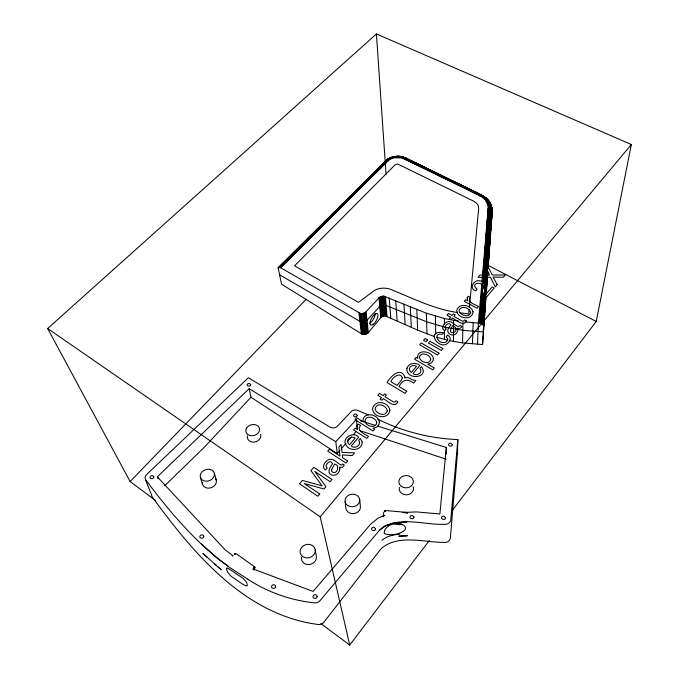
<?xml version="1.0" encoding="UTF-8"?>
<svg xmlns="http://www.w3.org/2000/svg" width="679" height="679" viewBox="0 0 679 679"><rect width="100%" height="100%" fill="white"/><g stroke="black" fill="none" stroke-linecap="round" stroke-linejoin="round"><path stroke-width="1.02" d="M484.399 275.037L489.152 208.818L488.311 203.53L485.078 198.005L483.754 196.486L480.325 194.839L479.382 195.611L403.903 158.733C399.736 156.399 394.414 155.211 390.264 158.368C394.007 155.423 400.534 156.289 404.888 158.029L481.292 194.992L482.845 196.46M491.545 221.685L491.681 215.396L488.167 267.882M486.088 296.231L482.557 344.533L462.543 342.887L453.419 341.444L453.589 320.352L444.389 318.476L426.404 313.197L383.559 296.061L379.332 297.444L365.446 312.416L362.586 313.545L360.473 313.443L280.767 267.832L279.111 267.271L278.22 267.815L281.496 284.17L361.983 334.11L364.937 334.518L367.704 333.313L381.089 317.365L383.194 316.125L385.197 315.871L417.661 330.13L433.805 336.326M446.239 454.31L446.324 447.461L377.66 426.123M234.696 554.302C236.538 553.147 234.348 553.36 234.552 554.123C235.91 553.419 234.179 554.429 234.323 553.75M462.543 342.887L462.959 322.678M395.025 157.087C397.147 155.092 402.511 156.781 405.321 157.927L481.055 194.763C486.274 197.538 492.258 202.605 491.333 209.166M377.414 419.011C402.46 431.437 429.9 438.507 457.841 439.559L457.485 452.757L450.389 537.802A5.474 5.076 6.3 0 1 448.658 541.104L447.537 541.834A5.619 5.211 6.3 0 1 444.406 542.402C424.137 542.521 397.877 533.719 380.961 548.887L323.891 622.193A5.865 5.559 -36 0 1 318.349 624.527C244.864 615.013 193.286 553.3 152.283 497.028A5.525 4.609 -29.5 0 1 151.663 493.769M483.558 274.868L488.167 206.144L486.189 201.264L485.646 197.979L484.441 198.183L479.382 195.611L482.684 196.8L485.078 198.786C492.496 200.127 492.665 212.154 491.791 218.001L488.006 267.568M472.448 343.829L473.178 322.661L465.013 321.914M477.507 344.168L478.381 323.009L481.742 284.212M482.557 344.533L485.697 296.545L483.473 325.912L483.414 325.436L487.123 276.956M486.818 198.786L487.717 200.984L487.463 203.641L488.311 203.53L488.082 200.178L486.223 200.05L482.082 197.19L484.169 196.587L486.453 198.421L486.699 199.405M491.919 211.738C492.131 208.954 492.334 203.327 488.311 203.53M385.154 162.205C388.549 155.763 398.369 155.941 404.404 158.3L481.428 195.391L486.453 198.421M482.429 290.62L480.112 323.179L482.328 324.053L483.414 325.436M482.582 288.524L482.803 285.375M482.956 283.27L483.406 276.973M483.117 292.904L480.936 323.382L483.261 294.015M483.796 283.449L484.254 277.142M483.813 294.236L481.683 323.679L484.008 294.33M484.5 284.773L489.992 209.064C491.409 202.656 486.147 197.156 480.724 194.712L480.325 194.839C485.018 197.114 489.236 201.298 489.932 206.679L489.152 208.818L483.932 274.919M486.351 277.176L482.845 324.494L486.571 276.964M486.512 275.071L491.341 209.887L491.138 205.279L487.463 203.641M485.417 295.543L483.219 324.969L487.471 270.098M485.578 293.447L487.31 270.327M487.547 267.17L491.986 208.377L491.138 205.279M486.24 294.134L487.861 272.084M487.225 275.046L487.539 270.845M487.777 267.696L491.986 208.377L487.836 268.239M485.85 294.448L487.522 272.432M485.875 296.069L483.159 331.938L462.798 330.3L444.422 327.057M486.02 293.948L487.318 277.083M487.454 274.953L487.717 271.804M484.5 288.04L491.273 207.341L490.043 202.817L486.189 201.264L483.253 196.562L403.903 158.733L402.341 157.503L397.818 156.297L395.034 156.705M487.717 266.932L492.054 211.008L490.73 209.429L488.269 208.708L481.92 282.108M485.977 293.43L487.675 271.43M487.912 268.29L492.054 211.008M482.514 292.751L480.112 323.179L479.247 323.068L488.269 208.708L489.814 203.725L489.313 201.646L483.754 196.486M482.845 288.558L483.1 285.409M483.261 283.313L483.762 277.015M484.008 284.577L489.992 209.064L490.824 204.447M484.585 295.509L482.328 324.053L490.73 209.429L490.399 204.031L489.627 202.435M484.747 293.396L491.723 207.825L488.167 206.144L489.109 203.556L488.914 201.29L485.646 197.979M486.741 274.851L487.157 269.571M487.318 267.458L491.723 207.825M457.841 439.559L450.754 519.961A5.542 4.812 4.3 0 1 449.736 522.372L447.945 523.738A5.771 5.008 4.2 0 1 444.618 524.324C424.409 525.274 396.672 514.75 379.502 530.257L320.03 600.635A6.035 5.466 -18.9 0 1 314.267 602.867C290.952 600.278 268.146 592.47 248.472 579.628L228.068 566.413L217.492 558.291C189.993 535.765 166.966 508.342 145.815 479.9A5.593 4.363 -22.8 0 1 146.791 474.349L248.378 377.719L330.07 427.159A5.245 4.218 -7.8 0 0 337.429 426.157L351.06 411.72A5.203 4.159 -5.9 0 1 357.68 410.413L368.162 414.835M469.172 309.683L468.773 313.902L459.598 312.807M469.367 307.579L478.678 208.504L478.271 205.584L476.675 203.216L473.772 201.205L397.58 163.936L395.025 164.912L294.525 265.837L358.512 302.367L371.727 292.479C377.745 286.903 387.089 287.09 394.032 290.799C414.767 299.261 435.256 309.361 457.671 312.527M446.324 447.461L439.873 513.969L416.295 511.907L402.749 512.501L407.578 513.001M404.226 512.45L403.572 512.475M491.791 218.001L491.554 219.461L491.681 215.396M383.177 516.685L383.805 512.144M234.9 553.971L235.74 553.648L234.764 554.242L234.917 553.631L234.909 554.446L234.408 553.818M390.264 158.368L393.642 156.764L394.21 157.766L401.696 157.91L403.003 157.036L405.694 158.003L481.055 194.763L484.645 197.275L482.132 195.56M385.655 511.007C384.832 512.042 383.89 510.252 385.299 511.44M452.426 510.226L596.221 321.473L631.343 144.508L376.421 33.95L47.657 328.526L130.13 481.538L155.567 500.482M384.747 511.491C386.58 510.455 384.339 510.973 385.027 511.38M275.581 586.911L275.462 585.604L274.104 584.687A2.105 1.859 -23.1 0 0 272.101 587.997L273.883 588.404A2.105 1.859 -23.1 0 0 275.581 586.911M407.239 512.747L406.466 512.526L407.451 512.874M392.182 157.698C396.256 155.287 402.409 156.212 406.178 158.665L403.64 157.681C403.292 156.603 400.593 155.856 400.084 157.01L399.26 157.46L397.724 156.849L396.723 157.409L395.339 157.019C392.547 157.392 388.142 157.307 387.149 160.567M254.107 567.169L254.752 567.262L253.488 567.712L254.387 568.501L254.625 567.118L253.904 567.321L254.175 568.281L253.904 567.321L253.488 567.712L254.583 568.722L253.793 567.678L254.905 567.61L253.691 567.5M384.187 515.539L384.764 515.259L383.346 516.312M385.477 511.015L385.366 511.304M280.767 267.832L389.203 159.234L393.998 157.265M254.048 567.924C254.243 567.839 255.983 568.815 253.751 567.559M320.895 623.585L349.719 645.05L429.315 540.56M349.719 645.05L320.225 516.804L631.343 144.508M158.046 478.797L157.333 476.811L249.117 388.694L250.984 397.257L337.259 453.58L339.95 450.415M341.291 448.836L346.001 443.294M347.351 441.706L351.391 436.953M353.411 434.577L356.102 431.411M250.984 397.257L203.938 447.631L164.657 485.791M337.259 453.58L335.774 441.673L356.458 419.537L357.443 429.832M394.21 157.766C391.486 157.087 388.38 158.402 386.707 160.609L279.604 267.339L387.336 160.719L389.203 159.234L395.339 157.019L395.144 156.493L393.421 157.002L396.697 156.883M130.13 481.538L306.237 299.218M385.706 160.838L278.22 267.815L386.156 160.651L387.887 159.09L389.746 159.599L393.022 157.511C390.866 156.255 387.684 159.854 385.706 160.838L388.006 160.991L389.746 159.599M386.156 160.651L278.161 268.18L386.707 160.609L391.096 157.774L391.851 158.504M278.212 268.621L280.452 266.389M282.702 264.156L287.183 259.692M290.926 255.975L294.661 252.248M298.404 248.531L302.147 244.813M306.628 240.349L309.624 237.37M314.105 232.905L317.101 229.926M322.338 224.715L324.579 222.483M329.816 217.272L332.056 215.039M337.293 209.836L338.787 208.343M388.006 160.991L280.164 267.526L388.694 159.022L391.46 158.063M379.502 530.257L384.484 526.174M234.297 554.098L235.248 554.022M403.903 158.733L405.694 158.003M381.98 540.314C386.826 536.028 393.447 534.746 399.693 534.152M388.252 158.971L385.375 161.178L390.357 157.961L392.759 157.189M385.961 161.025L389.339 158.844M387.633 159.378L392.538 157.044M254.022 567.44L254.846 567.423L254.056 567.508M484.373 199.1L485.078 198.786M384.942 525.919L392.445 523.331M384.467 515.386L377.999 518.179L370.437 524.409L313.129 591.434L252.817 568.875L254.056 570.029M486.189 201.264L488.914 201.29L490.348 203.887L488.914 201.29M390.535 157.723L391.096 157.774M392.241 157.307L393.803 156.925M228.483 566.354L217.552 558.376M392.589 523.305L406.874 522.041M405.719 512.501L406.662 512.56M400.635 156.493L397.869 156.306L397.724 156.849L396.663 156.331L396.723 157.409M473.178 322.661L479.247 323.068M400.865 157.078L405.983 158.258L400.771 156.696L403.275 157.07M385.791 510.566L406.331 512.356M453.589 320.352L458.809 321.116M436.724 337.285L447.461 340.137M449.447 340.569L453.419 341.444M443.438 326.794L426.65 321.795L384.272 304.71L380.096 306.085L366.371 320.972L363.545 322.092L360.651 321.753L279.502 274.757M360.498 420.793L375.64 425.495M400.474 156.484L482.684 196.8M359.437 430.486L446.171 459.208M392.555 523.798L399.269 524.68A9.26 4.821 8.2 0 0 401.781 524.222M486.656 198.854L487.174 199.091M405.321 157.927L481.292 194.992M481.428 195.391L403.003 157.036M488.269 265.43L596.221 321.473M249.117 388.694L335.774 441.673M47.657 328.526L320.225 516.804M236.334 553.792L254.897 567.024M247.81 579.238L248.472 579.628M488.082 200.178L489.542 202.121M217.492 558.291L201.451 544.134M207.426 557.459L202.851 553.36L221.15 569.749L218.103 567.016M214.292 563.604L216.576 565.649M157.333 476.811L225.122 549.778L233.186 555.923L232.396 555.626A1.944 0.535 45.5 0 0 232.277 555.745M385.307 511.075L384.959 510.761L385.103 511.236M487.378 199.541L488.294 200.874M488.744 201.544L490.348 203.887M490.713 204.718L492.054 208.971M486.113 198.124L486.97 201.052M145.467 479.323L150.696 493.158M200.33 477.244L202.452 484.178M214.318 473.153A7.291 5.848 -19.6 0 1 205.134 481.156A7.291 5.848 -19.6 0 1 202.546 471.362A7.291 5.848 -19.6 0 1 214.318 473.153L216.304 480.112M315.243 550.015A7.673 6.731 -15.7 0 1 304.523 557.493A7.673 6.731 -15.7 0 1 303.258 545.865A7.673 6.731 -15.7 0 1 315.243 550.015L316.397 556.704A7.596 6.697 -16.1 0 1 308.606 564.572A7.596 6.697 -16.1 0 1 301.484 557.077M345.093 501.45L345.934 508.359A7.291 6.272 -7.8 0 0 354.039 513.587A7.291 6.272 -7.8 0 0 360.379 506.33L359.675 499.413M359.658 313.206L361.983 334.11M358.962 312.866L361.406 333.813M360.473 313.443L362.883 334.416M361.5 313.588L363.885 334.56M363.647 313.316L365.964 334.272M362.586 313.545L364.937 334.518M364.615 312.926L366.906 333.856M366.1 311.822L368.341 332.685M365.446 312.416L367.704 333.313M379.731 297.13L381.479 317.025M379.332 297.444L381.089 317.365M378.992 297.784L380.758 317.721M380.554 296.647L382.277 316.507M382.523 296.086L384.195 315.913M381.505 296.29L383.194 316.125M383.559 296.061L385.197 315.871M384.535 296.188L386.147 316.007M385.417 296.451L387.005 316.287M389.254 297.954L390.756 317.874M395.747 300.593L397.096 320.658M376.421 33.95L386.079 174.639M403.946 304.124L405.1 324.384M410.303 306.857L411.296 327.27M416.838 309.573L417.661 330.13M426.404 313.197L426.981 333.949M435.417 316.117L435.706 333.932M444.389 318.476L444.414 324.197M444.439 330.164L444.473 339.483M413.231 486.784A7.206 6.128 -1.2 0 1 406.696 494.821A7.206 6.128 -1.2 0 1 399.337 487.395M215.684 478.729A7.223 5.822 -19.8 0 1 210.846 487.819A7.223 5.822 -19.8 0 1 202.325 482.642M260.744 434.322A6.943 5.882 -19.1 0 1 254.175 442.139A6.943 5.882 -19.1 0 1 247.317 435.748M375.215 313.35A6.637 2.64 -60.1 0 1 369.571 323.323M482.302 290.366L483.227 294.363L486.487 297.147L494.219 288.015L492.182 286.937L486.037 294.177C482.896 290.264 487.666 281.709 480.18 280.877C474.188 278.925 468.306 288.346 475.707 290.909L477.159 289.22C468.069 282.192 487.14 280.011 482.302 290.366M433.355 358.588C433.601 361.678 430.554 364.131 427.609 364.054L434.314 367.95L432.761 369.8L414.555 359.183L416.074 357.417L417.789 358.419C416.023 348.624 432.37 350.72 433.355 358.588M467.11 297.852L467.831 300.865L465.624 299.668L464.249 301.272L477.091 308.232L478.534 306.535C476.081 304.947 465.896 302.019 470.471 297.495L468.213 296.282L467.11 297.852M447.707 338.863L447.682 339.975L446.392 341.715A3.259 2.657 0 0 1 443.913 342.445C436.903 343.684 433.525 332.031 442.182 334.424L443.65 332.71C422.211 329.12 442.988 356.017 450.169 339.5A5.415 4.413 0 0 0 449.456 336.742L447.656 334.968L446.196 336.691L447.707 338.863M376.76 422.414C376.208 428.967 366.38 426.556 365.039 421.6C364.903 414.402 375.716 417.033 376.76 422.414M452.367 444.601L452.35 444.957A1.884 1.545 2.8 0 1 450.975 446.188L449.362 445.908A1.884 1.545 2.8 0 1 450.746 443.166L452.367 444.601M153.793 476.794L153.683 477.49A1.961 1.528 -22.8 0 1 152.028 478.763L150.432 478.423A1.961 1.528 -22.8 0 1 150.348 476.531A1.961 1.528 -22.8 0 1 152.529 475.623L153.793 476.794M362.179 441.936C362.391 450.321 350.466 451.942 346.366 445.585C340.841 438.244 353.207 430.859 358.75 437.149L351.238 445.959C354.879 449.685 362.213 444.745 358.673 440.416L360.362 438.439L362.179 441.936M445.543 517.661L445.517 518.069A1.995 1.731 4 0 1 444.058 519.443L442.352 519.121A1.995 1.731 4 0 1 443.828 516.048L445.543 517.661M456.101 328.729C456.585 331.658 452.596 334.416 450.542 331.683L450.542 329.901L452.672 325.606L455.278 327.193L456.101 328.729M430.766 359.038C429.96 365.378 420.123 362.119 419.333 357.29C420.632 351.34 429.731 354.379 430.766 359.038M331.513 470.063L331.658 471.294C336.181 476.386 341.24 465.166 334.526 464.037L331.513 470.063M404.735 376.692L404.684 378.025C408.537 375.538 411.661 380.944 415.429 380.299L415.837 380.537L413.681 383.083C407.536 378.492 402.74 379.221 399.048 386.597L406.772 391.24L404.99 393.345L387.055 382.54C389.839 377.168 400.576 366.354 404.735 376.692M457.875 329.34C457.069 340.137 441.214 333.678 450.898 325.173L450.737 324.63C448.318 321.557 442.572 326.862 446.196 329.043L444.796 330.681C439.933 328.322 444.422 322.016 448.344 321.574C452.604 320.598 457.052 329.103 460.175 325.504L461.788 326.404L461.448 327.125L460.124 328.398L457.621 328.229L457.875 329.34M413.918 517.05L413.901 517.39A1.986 1.731 -0.2 0 1 412.408 518.824L410.71 518.501A1.986 1.731 -0.2 0 1 412.255 515.437L413.918 517.05M379.357 422.245C379.476 425.606 376.2 428.347 372.932 428.109L374.63 429.179L373.077 431.012L354.947 419.588L356.594 417.678L363.112 421.778C361.848 411.398 378.627 413.528 379.357 422.245M473.059 311.831C472.372 320.361 459.556 319.054 457.018 312.323A6.408 5.109 1 0 1 457.332 308.886C460.922 302.579 471.404 305.44 473.059 311.831M375.597 528.831L375.572 529.17A2.003 1.748 -5.6 0 1 374.019 530.63L372.33 530.307A2.003 1.748 -5.6 0 1 373.968 527.193L375.597 528.831M226.379 568.348L227.533 572.074L231.055 576.216L243.388 584.644L246.112 585.875L247.309 585.782L246.749 582.412L243.498 578.652L229.341 569.053L227.109 568.017L226.379 568.348M356.976 425.962L357.493 429.544L355.219 428.101L353.598 429.994L366.821 438.396L368.519 436.385C365.48 434.526 355.372 430.376 360.625 425.572L358.3 424.103L356.976 425.962M357.247 415.327L357.205 415.667A1.825 1.46 -5.8 0 1 355.788 416.83L354.183 416.533A1.825 1.46 -5.8 0 1 355.788 413.961L357.247 415.327M339.806 468.561C339.916 472.618 335.672 476.65 331.615 474.969C326.132 472.754 330.427 466.507 332.651 463.485L330.639 461.678C327.838 461.644 324.231 465.87 327.21 468.077L325.538 470.021C321.473 467.704 324.231 462.475 327.202 460.515C332.286 456.203 337.039 463.613 341.452 465.149L342.649 463.995L344.304 465.09L342.318 467.466L339.627 467.237L339.806 468.561M317.152 596.434L317.085 596.883A2.113 1.91 -18.9 0 1 315.421 598.411L313.596 597.987A2.113 1.91 -18.9 0 1 315.531 594.626L316.703 595.245L317.152 596.434M389.822 410.006C389.092 419.342 375.071 418.391 372.822 410.439A6.79 5.814 -5.8 0 1 373.374 406.526C377.134 399.447 388.702 402.706 389.822 410.006M406.959 368.256C405.355 380.435 430.019 378.526 421.489 366.618L419.945 368.434C423.56 372.457 416.38 376.904 413.019 373.509L419.885 365.455C415.896 362.077 408.631 362.841 406.959 368.256M409.344 368.434L410.006 371.269L411.321 372.432L416.533 366.329C414.088 364.793 410.277 365.472 409.344 368.434M347.64 440.365L348.2 443.48L349.515 444.762L355.219 438.091C352.622 436.317 348.641 437.259 347.64 440.365M250.67 384.704L250.619 384.976A1.782 1.358 -12.9 0 1 249.134 386.139L247.674 385.893A1.782 1.358 -12.9 0 1 249.38 383.431L250.67 384.704M203.751 536.469L203.683 536.809A2.045 1.698 -24.2 0 1 201.96 538.269L200.33 537.946A2.045 1.698 -24.2 0 1 202.359 534.823L203.42 535.391L203.751 536.469M384.577 530.579L384.136 532.582L384.815 533.898C391.469 535.672 400.007 534.67 405.083 529.739L405.524 528.05L404.939 526.403C399.142 520.538 388.065 523.458 384.577 530.579M402.418 377.872L401.128 380.579L397.02 385.383L390.917 381.717C392.216 377.592 400.067 371.379 402.418 377.872M470.7 312.654C469.164 318.001 461.644 315.625 459.496 311.967A3.548 2.826 1 0 1 459.411 309.641C462.076 304.956 469.843 308.291 470.7 312.654M387.276 410.931C385.664 416.796 377.473 414.436 375.462 410.048A3.76 3.217 -5.9 0 1 375.521 407.392C378.339 402.112 386.843 405.983 387.276 410.931M246.63 428.042L246.027 429.349A6.977 5.517 -14.3 0 0 254.014 435.494A6.977 5.517 -14.3 0 0 258.258 426.31A6.977 5.517 -14.3 0 0 246.63 428.042M466.363 320.895C463.333 327.456 456.076 319.368 452.333 318.154L451.136 319.546L449.379 318.57L450.576 317.178L447.003 315.2L448.505 313.469L452.07 315.438L453.479 313.8L455.236 314.776L453.835 316.406L462.238 321.048L463.46 321.184L464.648 319.953L466.363 320.895M397.809 401.824C394.618 408.953 387.072 400.33 383.253 398.666L381.929 400.211L380.138 399.116L381.462 397.571L377.83 395.348L379.485 393.43L383.126 395.645L384.679 393.837L386.47 394.923L384.917 396.74L393.481 401.96L394.754 402.121L396.052 400.754L397.809 401.824M319.75 493.956L317.823 496.23L299.558 483.788L302.452 480.435L322.126 485.884L310.94 470.615L313.766 467.356L331.98 479.518L330.096 481.742L314.742 471.387L325.937 486.648L323.959 488.99L304.277 483.541L319.75 493.956M347.614 461.066L345.925 463.061L327.753 451.162L329.451 449.201L339.958 456.067L338.838 447.164L341.062 444.567L342.029 452.418L354.54 452.885L352.316 455.516L342.369 454.955L342.606 457.799L347.614 461.066M439.024 353.173L437.488 354.981L419.707 344.771L421.252 342.98L439.024 353.173M442.869 348.633L441.316 350.457L428.398 343.082L429.96 341.265L442.869 348.633M497.138 284.569L495.271 286.776L490.382 277.236L478.05 277.261L480.002 275.003L489.576 275.088L485.825 268.264L487.658 266.143L492.3 274.995L505.261 274.978L503.36 277.227L493.09 277.066L497.138 284.569M427.566 339.907L426.005 341.715L423.552 340.315L425.113 338.507L427.566 339.907M405.889 535.765L398.751 536.172L407.417 535.765L405.889 535.765M347.886 505.609A7.359 6.298 -7.7 0 0 359.666 501.06A7.359 6.298 -7.7 0 0 349.617 494.719A7.359 6.298 -7.7 0 0 347.886 505.609M401.213 486.291A7.274 6.153 -1.2 0 0 413.205 482.947A7.274 6.153 -1.2 0 0 403.869 475.852A7.274 6.153 -1.2 0 0 401.213 486.291M373.297 324.282A6.646 2.631 -60.1 0 0 377.762 314.063A6.646 2.631 -60.1 0 0 370.895 319.614A6.646 2.631 -60.1 0 0 373.297 324.282"/></g></svg>
